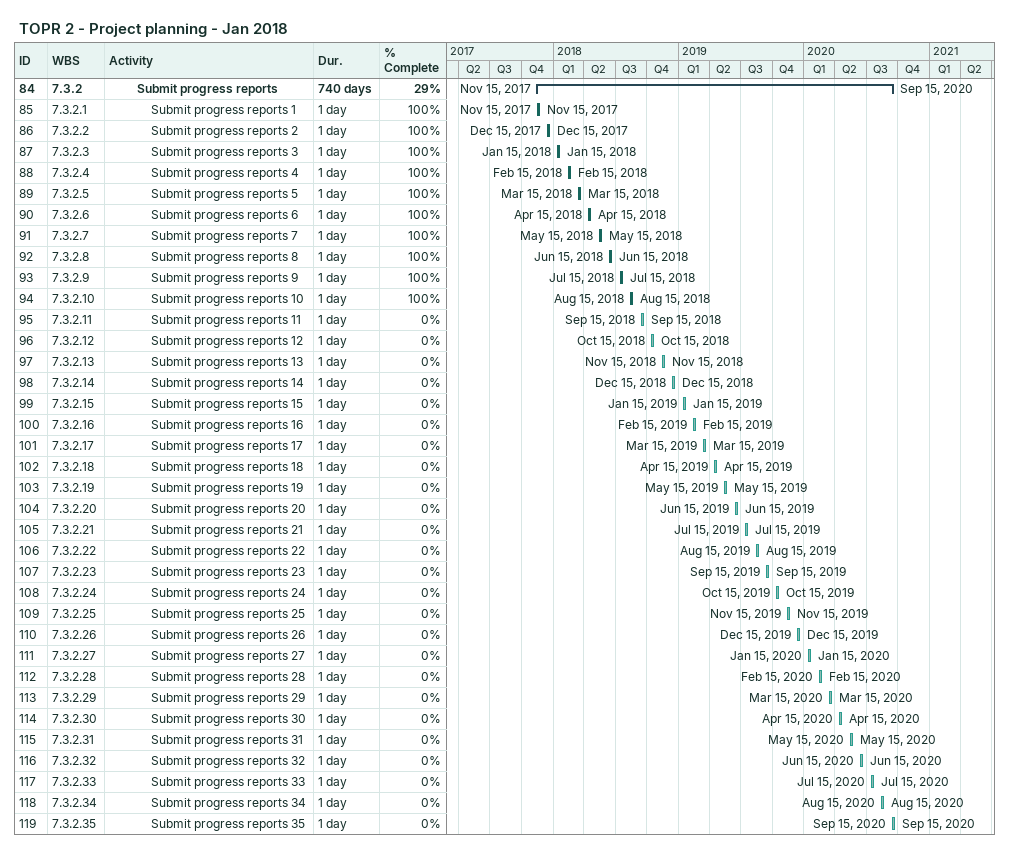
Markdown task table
TOPR 2 - Project planning - Jan 2018

| ID | WBS | Task | Duration | Start | Finish | % complete |
|---|---|---|---|---|---|---|
| 84 | 7.3.2 | **Submit progress reports** | 740d | 2017-11-15 | 2020-09-15 | 29 |
| 85 | 7.3.2.1 | Submit progress reports 1 | 1d | 2017-11-15 | 2017-11-15 | 100 |
| 86 | 7.3.2.2 | Submit progress reports 2 | 1d | 2017-12-15 | 2017-12-15 | 100 |
| 87 | 7.3.2.3 | Submit progress reports 3 | 1d | 2018-01-15 | 2018-01-15 | 100 |
| 88 | 7.3.2.4 | Submit progress reports 4 | 1d | 2018-02-15 | 2018-02-15 | 100 |
| 89 | 7.3.2.5 | Submit progress reports 5 | 1d | 2018-03-15 | 2018-03-15 | 100 |
| 90 | 7.3.2.6 | Submit progress reports 6 | 1d | 2018-04-15 | 2018-04-15 | 100 |
| 91 | 7.3.2.7 | Submit progress reports 7 | 1d | 2018-05-15 | 2018-05-15 | 100 |
| 92 | 7.3.2.8 | Submit progress reports 8 | 1d | 2018-06-15 | 2018-06-15 | 100 |
| 93 | 7.3.2.9 | Submit progress reports 9 | 1d | 2018-07-15 | 2018-07-15 | 100 |
| 94 | 7.3.2.10 | Submit progress reports 10 | 1d | 2018-08-15 | 2018-08-15 | 100 |
| 95 | 7.3.2.11 | Submit progress reports 11 | 1d | 2018-09-15 | 2018-09-15 | 0 |
| 96 | 7.3.2.12 | Submit progress reports 12 | 1d | 2018-10-15 | 2018-10-15 | 0 |
| 97 | 7.3.2.13 | Submit progress reports 13 | 1d | 2018-11-15 | 2018-11-15 | 0 |
| 98 | 7.3.2.14 | Submit progress reports 14 | 1d | 2018-12-15 | 2018-12-15 | 0 |
| 99 | 7.3.2.15 | Submit progress reports 15 | 1d | 2019-01-15 | 2019-01-15 | 0 |
| 100 | 7.3.2.16 | Submit progress reports 16 | 1d | 2019-02-15 | 2019-02-15 | 0 |
| 101 | 7.3.2.17 | Submit progress reports 17 | 1d | 2019-03-15 | 2019-03-15 | 0 |
| 102 | 7.3.2.18 | Submit progress reports 18 | 1d | 2019-04-15 | 2019-04-15 | 0 |
| 103 | 7.3.2.19 | Submit progress reports 19 | 1d | 2019-05-15 | 2019-05-15 | 0 |
| 104 | 7.3.2.20 | Submit progress reports 20 | 1d | 2019-06-15 | 2019-06-15 | 0 |
| 105 | 7.3.2.21 | Submit progress reports 21 | 1d | 2019-07-15 | 2019-07-15 | 0 |
| 106 | 7.3.2.22 | Submit progress reports 22 | 1d | 2019-08-15 | 2019-08-15 | 0 |
| 107 | 7.3.2.23 | Submit progress reports 23 | 1d | 2019-09-15 | 2019-09-15 | 0 |
| 108 | 7.3.2.24 | Submit progress reports 24 | 1d | 2019-10-15 | 2019-10-15 | 0 |
| 109 | 7.3.2.25 | Submit progress reports 25 | 1d | 2019-11-15 | 2019-11-15 | 0 |
| 110 | 7.3.2.26 | Submit progress reports 26 | 1d | 2019-12-15 | 2019-12-15 | 0 |
| 111 | 7.3.2.27 | Submit progress reports 27 | 1d | 2020-01-15 | 2020-01-15 | 0 |
| 112 | 7.3.2.28 | Submit progress reports 28 | 1d | 2020-02-15 | 2020-02-15 | 0 |
| 113 | 7.3.2.29 | Submit progress reports 29 | 1d | 2020-03-15 | 2020-03-15 | 0 |
| 114 | 7.3.2.30 | Submit progress reports 30 | 1d | 2020-04-15 | 2020-04-15 | 0 |
| 115 | 7.3.2.31 | Submit progress reports 31 | 1d | 2020-05-15 | 2020-05-15 | 0 |
| 116 | 7.3.2.32 | Submit progress reports 32 | 1d | 2020-06-15 | 2020-06-15 | 0 |
| 117 | 7.3.2.33 | Submit progress reports 33 | 1d | 2020-07-15 | 2020-07-15 | 0 |
| 118 | 7.3.2.34 | Submit progress reports 34 | 1d | 2020-08-15 | 2020-08-15 | 0 |
| 119 | 7.3.2.35 | Submit progress reports 35 | 1d | 2020-09-15 | 2020-09-15 | 0 |
